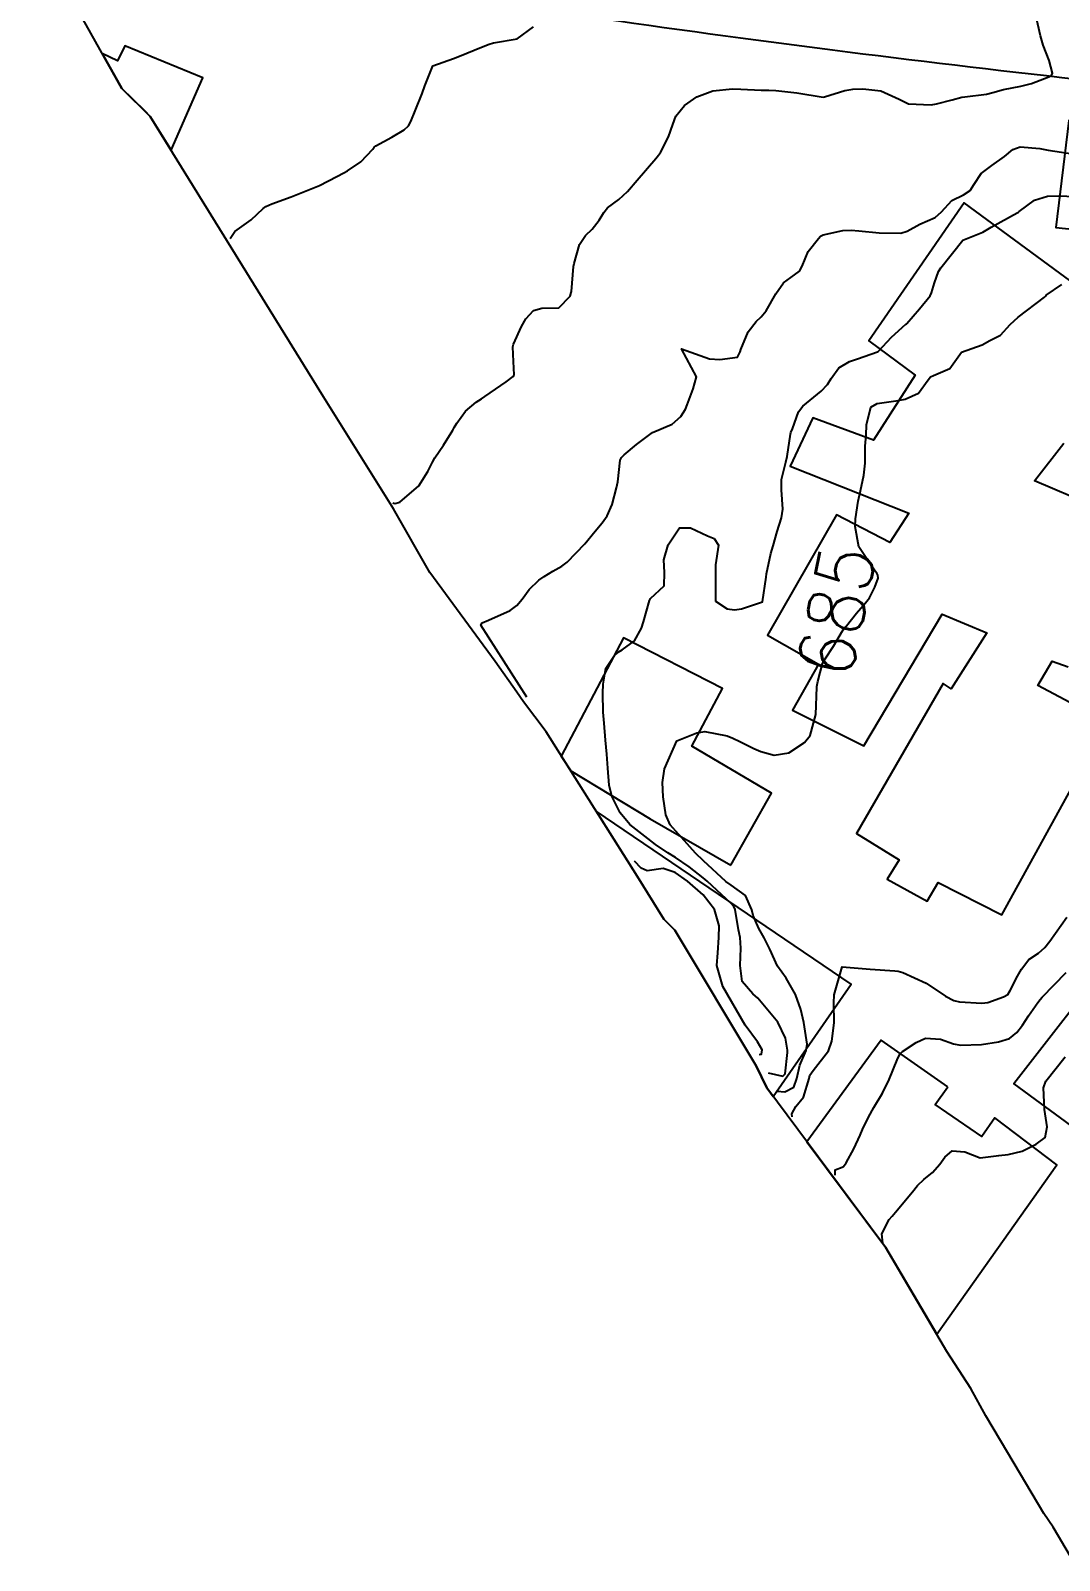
# Model space of a CAD drawing. Header units: metres. Extents: x 292545 to 299085, y 7450245 to 7463078.
# Drawn here: x 296446.9 to 296520.4, y 7454175.1 to 7454284.4 of the extents above; entities that cross this region are included whole.
import ezdxf
from ezdxf.enums import TextEntityAlignment as Align

# ---------------------------------------------------------------- set-up
doc = ezdxf.new("R2010")
doc.units = ezdxf.units.M
for name, color, linetype in [('Area', 45, 'Continuous'), ('Cotas', 45, 'Continuous'), ('Curvas de Nivel 1m', 11, 'Continuous'), ('Curvas de Nivel 5m', 15, 'Continuous'), ('Edificações', 30, 'Continuous'), ('Vias Primárias', 230, 'Continuous')]:
    doc.layers.add(name, color=color, linetype=linetype)
doc.styles.add('Style-STANDARD', font='STANDARD.shx')

msp = doc.modelspace()

# ---------------------------------------------------------------- linework, layer by layer
at = {"layer": 'Area'}
msp.add_polyline3d([(296521.34, 7454175.14, 703.41), (296520.33, 7454176.88, 703.43), (296519.94, 7454177.51, 688.82), (296519.28, 7454178.49, 688.73), (296516.71, 7454182.82, 688.46), (296515.14, 7454185.46, 688.34), (296514.06, 7454187.42, 688.46), (296512.36, 7454190.06, 688.51), (296507.97, 7454197.52, 700.66), (296506.9, 7454198.93, 700.72), (296499.5, 7454208.88, 688.97), (296498.74, 7454210.46, 687.68), (296492.93, 7454220.14, 688.25), (296492.14, 7454220.94, 688.19), (296490.24, 7454224.01, 685.07), (296483.73, 7454234.3, 694.64), (296482.11, 7454236.44, 693.31), (296481.64, 7454237.14, 693.08), (296480.09, 7454239.33, 689.56), (296475.43, 7454245.69, 682.51), (296472.83, 7454250.22, 682.13), (296467.83, 7454258.23, 681.57), (296455.45, 7454278.24, 688.83), (296455.09, 7454278.66, 688.91), (296453.43, 7454280.24, 689.02), (296446.92, 7454291.91, 680.58)], dxfattribs=at)
at = {"layer": 'Curvas de Nivel 1m', "flags": 128}
for points, elevation in [([(296472.78, 7454250.66), (296472.93, 7454250.61), (296473.28, 7454250.7), (296474.64, 7454251.88), (296475.3, 7454252.89), (296475.62, 7454253.56), (296475.8, 7454253.87), (296476.41, 7454254.77), (296477.07, 7454255.85), (296477.17, 7454256.03), (296477.35, 7454256.34), (296477.99, 7454257.21), (296478.73, 7454257.84), (296479.11, 7454258.09), (296479.37, 7454258.26), (296480.88, 7454259.31), (296481.38, 7454259.68), (296481.43, 7454259.75), (296481.45, 7454259.8), (296481.4, 7454260.74), (296481.37, 7454261.8), (296481.41, 7454262), (296481.98, 7454263.24), (296482.29, 7454263.79), (296482.84, 7454264.39), (296483.44, 7454264.55), (296484.64, 7454264.58), (296485.46, 7454265.41), (296485.53, 7454265.68), (296485.54, 7454265.75), (296485.7, 7454267.53), (296485.73, 7454267.75), (296486.13, 7454269.11), (296486.56, 7454269.74), (296487.03, 7454270.21), (296487.52, 7454270.84), (296487.86, 7454271.39), (296488.13, 7454271.72), (296488.92, 7454272.33), (296489.54, 7454272.88), (296490.23, 7454273.7), (296491.57, 7454275.25), (296491.77, 7454275.48), (296491.9, 7454275.68), (296492.47, 7454276.8), (296492.79, 7454277.67), (296493.01, 7454278.27), (296493.62, 7454279.02), (296494.5, 7454279.65), (296495.63, 7454280.07), (296497.04, 7454280.21), (296497.63, 7454280.19), (296499.1, 7454280.13), (296499.63, 7454280.12), (296500.15, 7454280.11), (296501.63, 7454279.93), (296503.53, 7454279.63), (296503.62, 7454279.64), (296505.06, 7454280.1), (296505.63, 7454280.19), (296506.35, 7454280.23), (296507.63, 7454280.09), (296508.94, 7454279.48), (296509.62, 7454279.14), (296511.24, 7454279.07), (296511.62, 7454279.14), (296512.73, 7454279.43), (296513.43, 7454279.62), (296513.63, 7454279.64), (296515.18, 7454279.85), (296515.63, 7454279.97), (296516.41, 7454280.17), (296517.63, 7454280.4), (296518.4, 7454280.6), (296519.64, 7454281.08), (296519.82, 7454281.17), (296519.9, 7454281.35), (296519.66, 7454282.25), (296519.24, 7454283.35), (296519.04, 7454284), (296518.73, 7454285.36)], 682), ([(296461.18, 7454269.53), (296461.5, 7454270.04), (296462.67, 7454270.87), (296463.53, 7454271.67), (296463.73, 7454271.82), (296464.16, 7454272.01), (296465.54, 7454272.5), (296466.59, 7454272.93), (296467.55, 7454273.32), (296468.79, 7454273.95), (296469.28, 7454274.22), (296469.56, 7454274.36), (296470.5, 7454275), (296471.36, 7454275.92), (296471.45, 7454276.05), (296471.58, 7454276.15), (296472.72, 7454276.78), (296473.59, 7454277.29), (296473.92, 7454277.58), (296474.07, 7454277.89), (296474.39, 7454278.66), (296474.89, 7454279.88), (296475.08, 7454280.43), (296475.65, 7454281.87), (296477.13, 7454282.39), (296477.66, 7454282.61), (296479, 7454283.16), (296479.67, 7454283.42), (296479.99, 7454283.5), (296481.67, 7454283.8), (296482.83, 7454284.64)], 681), ([(296482.36, 7454236.79), (296479.08, 7454241.93), (296479.18, 7454242.09), (296479.62, 7454242.27), (296481.18, 7454242.98), (296481.65, 7454243.33), (296482.02, 7454243.79), (296482.53, 7454244.46), (296483.21, 7454245.13), (296483.59, 7454245.41), (296484.22, 7454245.77), (296484.86, 7454246.13), (296485.23, 7454246.43), (296486.5, 7454247.74), (296487.25, 7454248.63), (296487.74, 7454249.24), (296488.1, 7454249.72), (296488.46, 7454250.54), (296488.77, 7454251.72), (296488.85, 7454252.16), (296489.03, 7454253.71), (296489.13, 7454253.9), (296489.32, 7454254.09), (296490.2, 7454254.83), (296491.34, 7454255.68), (296492.73, 7454256.28), (296493.35, 7454256.82), (296493.68, 7454257.34), (296493.8, 7454257.66), (296494.23, 7454258.79), (296494.48, 7454259.65), (296493.41, 7454261.66), (296495.4, 7454260.94), (296496.13, 7454260.9), (296497.4, 7454261.07), (296497.59, 7454261.43), (296497.65, 7454261.61), (296498.17, 7454262.86), (296498.73, 7454263.6), (296499.09, 7454263.94), (296499.44, 7454264.38), (296500.13, 7454265.58), (296500.68, 7454266.36), (296501.47, 7454266.93), (296501.83, 7454267.21), (296502.01, 7454267.55), (296502.44, 7454268.6), (296503.19, 7454269.54), (296503.34, 7454269.7), (296503.51, 7454269.8), (296504.93, 7454270.1), (296505.51, 7454270.13), (296506.06, 7454270.07), (296507.51, 7454269.93), (296509.07, 7454269.91), (296509.51, 7454270.05), (296510.42, 7454270.55), (296511.52, 7454271.04), (296511.96, 7454271.44), (296512.72, 7454272.25), (296513.54, 7454272.64), (296514.01, 7454272.96), (296514.3, 7454273.41), (296514.8, 7454274.17), (296515.57, 7454274.75), (296516.48, 7454275.39), (296517.07, 7454275.89), (296517.58, 7454276.09), (296518.99, 7454275.95), (296519.58, 7454275.84), (296521.33, 7454275.58)], 683), ([(296499.6, 7454209.96), (296500.64, 7454209.72), (296500.8, 7454209.89), (296500.97, 7454211.41), (296500.97, 7454211.57), (296500.83, 7454212.43), (296500.29, 7454213.58), (296498.86, 7454215.3), (296498.5, 7454215.6), (296497.74, 7454216.48), (296497.59, 7454217.61), (296497.65, 7454218.86), (296497.59, 7454219.61), (296497.47, 7454220.16), (296497.24, 7454221.62), (296497.15, 7454221.83), (296496.94, 7454222.04), (296495.24, 7454223.64), (296494.96, 7454223.89), (296493.95, 7454224.67), (296492.98, 7454225.33), (296492.42, 7454225.67), (296491.55, 7454226.25), (296490.99, 7454226.69), (296489.72, 7454227.7), (296489.02, 7454228.53), (296488.43, 7454229.72), (296488.24, 7454230.51), (296488.15, 7454231.72), (296488.06, 7454232.72), (296487.98, 7454233.72), (296487.88, 7454234.93), (296487.82, 7454235.72), (296487.78, 7454237.06), (296487.81, 7454237.72), (296488.01, 7454238.85), (296488.56, 7454239.72), (296488.88, 7454239.99), (296489.16, 7454240.16), (296490.05, 7454240.81), (296490.55, 7454241.7), (296490.7, 7454242.17), (296491.13, 7454243.69), (296491.14, 7454243.74), (296491.19, 7454243.83), (296492.16, 7454244.72), (296492.18, 7454245.68), (296492.14, 7454246.58), (296492.44, 7454247.67), (296493.25, 7454248.87), (296494.04, 7454248.87), (296495.25, 7454248.3), (296495.73, 7454248.12), (296496.05, 7454247.63), (296495.84, 7454246.24), (296495.82, 7454245.63), (296495.84, 7454245.01), (296495.82, 7454243.63), (296496.66, 7454243.09), (296497.19, 7454243.02), (296497.69, 7454243.1), (296499.19, 7454243.59), (296499.45, 7454245.36), (296499.48, 7454245.59), (296499.79, 7454247.04), (296499.94, 7454247.58), (296500.24, 7454248.6), (296500.54, 7454249.58), (296500.64, 7454250.21), (296500.55, 7454251.58), (296500.55, 7454252.32), (296500.85, 7454253.57), (296500.94, 7454253.96), (296501.18, 7454255.57), (296501.22, 7454255.68), (296501.34, 7454255.95), (296501.76, 7454257.16), (296502.06, 7454257.56), (296503.37, 7454258.64), (296503.82, 7454259.1), (296504.1, 7454259.53), (296504.63, 7454260.29), (296505.4, 7454260.74), (296505.98, 7454260.94), (296507.41, 7454261.45), (296507.44, 7454261.47), (296507.47, 7454261.49), (296508.4, 7454262.5), (296509.43, 7454263.42), (296509.46, 7454263.44), (296509.49, 7454263.47), (296510.39, 7454264.52), (296511.16, 7454265.45), (296511.25, 7454265.65), (296511.47, 7454266.36), (296511.75, 7454267.17), (296511.92, 7454267.44), (296513.5, 7454269.42), (296514.93, 7454269.98), (296515.51, 7454270.34), (296517.37, 7454271.37), (296517.48, 7454271.42), (296517.52, 7454271.45), (296518.62, 7454272.28), (296519.54, 7454272.56), (296520.3, 7454272.59), (296521.54, 7454272.54)], 684), ([(296498.96, 7454211.27), (296499.12, 7454211.28), (296499.16, 7454211.59), (296498.82, 7454212.18), (296497.96, 7454213.36), (296496.36, 7454216.13), (296495.93, 7454217.63), (296496, 7454218.53), (296496.08, 7454219.63), (296496.1, 7454220.45), (296495.75, 7454221.63), (296494.94, 7454222.66), (296493.83, 7454223.65), (296492.96, 7454224.26), (296492.1, 7454224.54), (296490.96, 7454224.37), (296490.53, 7454224.56), (296490.05, 7454225.08)], 683), ([(296501.31, 7454206.82), (296501.28, 7454207.04), (296501.57, 7454207.56), (296502.11, 7454208.22), (296502.51, 7454209.55), (296502.57, 7454209.78), (296502.8, 7454210.12), (296503.89, 7454211.53), (296504.14, 7454212.21), (296504.3, 7454213.53), (296504.29, 7454214.96), (296504.3, 7454215.53), (296504.88, 7454217.52), (296506.88, 7454217.35), (296508.65, 7454217.24), (296508.88, 7454217.22), (296509.22, 7454217.13), (296510.87, 7454216.37), (296512.26, 7454215.44), (296512.86, 7454215.12), (296513.26, 7454215.03), (296514.86, 7454214.92), (296515.28, 7454214.98), (296516.39, 7454215.38), (296516.7, 7454215.55), (296516.87, 7454215.84), (296517.39, 7454216.87), (296517.68, 7454217.37), (296518.21, 7454218.05), (296518.9, 7454218.5), (296519.35, 7454218.91), (296519.7, 7454219.35), (296520.93, 7454221.07)], 686), ([(296504.37, 7454202.64), (296504.37, 7454203.04), (296504.87, 7454203.22), (296504.97, 7454203.26), (296505.17, 7454203.52), (296505.72, 7454204.53), (296506.16, 7454205.51), (296506.34, 7454205.91), (296506.76, 7454206.79), (296507.14, 7454207.49), (296507.75, 7454208.51), (296508.23, 7454209.48), (296508.81, 7454210.89), (296508.99, 7454211.28), (296509.18, 7454211.47), (296510.15, 7454212.13), (296510.82, 7454212.44), (296511.89, 7454212.37), (296512.82, 7454212.03), (296513.33, 7454211.93), (296514.82, 7454211.98), (296516.05, 7454212.16), (296516.82, 7454212.42), (296517.36, 7454212.84), (296517.75, 7454213.37), (296518.19, 7454214.02), (296518.86, 7454214.97), (296519.02, 7454215.19), (296519.16, 7454215.36), (296520.88, 7454217.12)], 687), ([(296507.77, 7454197.8), (296507.7, 7454198.45), (296508.24, 7454199.48), (296508.44, 7454199.72), (296508.68, 7454200.01), (296509.89, 7454201.46), (296510.26, 7454201.9), (296510.71, 7454202.34), (296511.32, 7454202.84), (296511.84, 7454203.44), (296512.22, 7454203.94), (296512.73, 7454204.38), (296513.64, 7454204.32), (296514.73, 7454203.89), (296516.06, 7454204.06), (296516.73, 7454204.13), (296517.74, 7454204.37), (296518.74, 7454204.86), (296519.38, 7454205.35), (296519.51, 7454206.11), (296519.32, 7454207.35), (296519.25, 7454208.88), (296519.41, 7454209.35), (296520.81, 7454211.1)], 688)]:
    msp.add_lwpolyline(points, dxfattribs=dict(at, elevation=elevation))
at = {"layer": 'Curvas de Nivel 5m', "elevation": 685, "flags": 128}
msp.add_lwpolyline([(296500.24, 7454208.65), (296500.78, 7454208.59), (296501.42, 7454208.93), (296501.64, 7454209.56), (296501.85, 7454210.51), (296502.3, 7454211.56), (296502.38, 7454212), (296502.14, 7454213.56), (296501.92, 7454214.49), (296501.54, 7454215.56), (296500.87, 7454216.71), (296500.25, 7454217.58), (296499.71, 7454218.78), (296499.3, 7454219.59), (296498.92, 7454220.26), (296498.52, 7454221.18), (296498.42, 7454221.6), (296497.97, 7454222.63), (296496.95, 7454223.36), (296496.58, 7454223.62), (296494.97, 7454225.09), (296494.4, 7454225.65), (296493, 7454227.21), (296492.78, 7454227.44), (296492.59, 7454227.67), (296492.29, 7454228.39), (296492.09, 7454229.67), (296492.05, 7454230.68), (296492.2, 7454231.67), (296493.07, 7454233.66), (296494.5, 7454234.23), (296495.08, 7454234.32), (296496.67, 7454234.03), (296497.08, 7454233.86), (296497.57, 7454233.61), (296498.58, 7454233.11), (296499.07, 7454232.9), (296500.01, 7454232.63), (296501.07, 7454232.81), (296502.19, 7454233.55), (296502.59, 7454234.04), (296503, 7454235.54), (296503.07, 7454237.49), (296503.08, 7454237.54), (296503.13, 7454237.91), (296503.48, 7454239.19), (296503.66, 7454239.53), (296504.26, 7454240.43), (296504.91, 7454241.52), (296505.02, 7454241.68), (296505.18, 7454241.88), (296505.91, 7454242.79), (296506.55, 7454243.51), (296506.82, 7454243.88), (296507.21, 7454244.64), (296507.44, 7454245.28), (296507.42, 7454245.5), (296507.35, 7454245.63), (296507.23, 7454245.78), (296506.07, 7454247.51), (296505.81, 7454248.96), (296505.84, 7454249.51), (296506.02, 7454250.78), (296506.19, 7454251.51), (296506.43, 7454252.63), (296506.51, 7454253.5), (296506.53, 7454254.71), (296506.58, 7454255.5), (296506.62, 7454256.23), (296506.92, 7454257.5), (296507.37, 7454257.75), (296508.87, 7454257.97), (296509.37, 7454258.06), (296510.34, 7454258.49), (296511.02, 7454259.45), (296511.18, 7454259.66), (296511.39, 7454259.76), (296512.57, 7454260.26), (296513.41, 7454261.42), (296514.87, 7454261.95), (296515.42, 7454262.24), (296516.18, 7454262.64), (296516.87, 7454263.39), (296517.44, 7454263.91), (296519.32, 7454265.35), (296519.39, 7454265.41), (296519.45, 7454265.48), (296520.57, 7454266.24)], dxfattribs=at)
at = {"layer": 'Edificações'}
for points, elevation in [([(296456.95, 7454275.83), (296459.22, 7454281.01), (296453.66, 7454283.28), (296453.13, 7454282.21), (296452.03, 7454282.74), (296453.43, 7454280.24), (296455.45, 7454278.24)], 687.96), ([(296499.95, 7454208.27), (296505.53, 7454216.3), (296487.31, 7454228.64), (296490.24, 7454224.01), (296492.14, 7454220.94), (296492.93, 7454220.14), (296498.74, 7454210.46), (296499.5, 7454208.88)], 689.69)]:
    msp.add_lwpolyline(points, close=True, dxfattribs=dict(at, elevation=elevation))
for points in [[(296534.88, 7454273.52), (296537.92, 7454273.31), (296539.95, 7454276.17), (296534.99, 7454276.8), (296529.07, 7454277.17), (296521.07, 7454277.96), (296520.13, 7454270.31), (296524.55, 7454269.87), (296524.76, 7454271.82), (296527.26, 7454271.65), (296527.32, 7454272.63), (296529.29, 7454272.55), (296529.37, 7454273.94), (296530.73, 7454273.86), (296530.69, 7454272.9), (296534.88, 7454272.66)], [(296496.92, 7454224.79), (296499.83, 7454229.93), (296494.15, 7454233.28), (296496.32, 7454237.41), (296489.25, 7454241.01), (296484.82, 7454232.58), (296485.49, 7454231.52), (296491.17, 7454228.09)]]:
    msp.add_lwpolyline(points, close=True, dxfattribs=at)
for points in [[(296527.62, 7454261.77), (296513.59, 7454272.09), (296506.78, 7454262.22), (296510.08, 7454259.77), (296507.12, 7454255.13), (296502.78, 7454256.72), (296501.16, 7454253.27), (296509.63, 7454249.91), (296508.29, 7454247.83), (296504.48, 7454249.79), (296499.54, 7454241.21), (296503.18, 7454239.14), (296501.32, 7454235.86), (296506.43, 7454233.3), (296512.02, 7454242.72), (296515.2, 7454241.37), (296512.67, 7454237.38), (296512.08, 7454237.76), (296505.89, 7454227.05), (296508.94, 7454225.17), (296508.08, 7454223.79), (296510.95, 7454222.22), (296511.74, 7454223.55), (296516.27, 7454221.23), (296522.12, 7454231.82)], [(296526.65, 7454248.8), (296518.62, 7454252.22), (296520.7, 7454254.91)], [(296523.42, 7454235.19), (296518.86, 7454237.62), (296519.88, 7454239.36), (296521.02, 7454238.95)], [(296524.39, 7454218.5), (296517.14, 7454209.16), (296521.97, 7454205.62)], [(296512.43, 7454208.95), (296507.67, 7454212.28), (296502.35, 7454205.04), (296507.97, 7454197.52), (296511.63, 7454191.3), (296520.21, 7454203.38), (296515.77, 7454206.75), (296514.84, 7454205.41), (296511.52, 7454207.7), (296512.43, 7454208.95)]]:
    msp.add_lwpolyline(points, dxfattribs=at)
at = {"layer": 'Vias Primárias', "elevation": 680.58}
msp.add_lwpolyline([(296446.92, 7454291.91), (296467.14, 7454288.43, 0.017161), (296537, 7454279.34, 0.034509), (296595.46, 7454282.79, -0.00457), (296611.11, 7454284.33, -0.122428), (296642.48, 7454281.33, -0.345723), (296657.57, 7454261.4, -0.00191), (296648.86, 7454249.95, -16.520818)], format="xyb", dxfattribs=at)

# ---------------------------------------------------------------- texts
at = {"layer": 'Cotas', "style": 'Style-STANDARD'}
msp.add_text('685', height=4, rotation=78.471, dxfattribs=at).set_placement((296504.46, 7454242.93, 685), align=Align.MIDDLE_CENTER)

doc.saveas('drawing.dxf')
